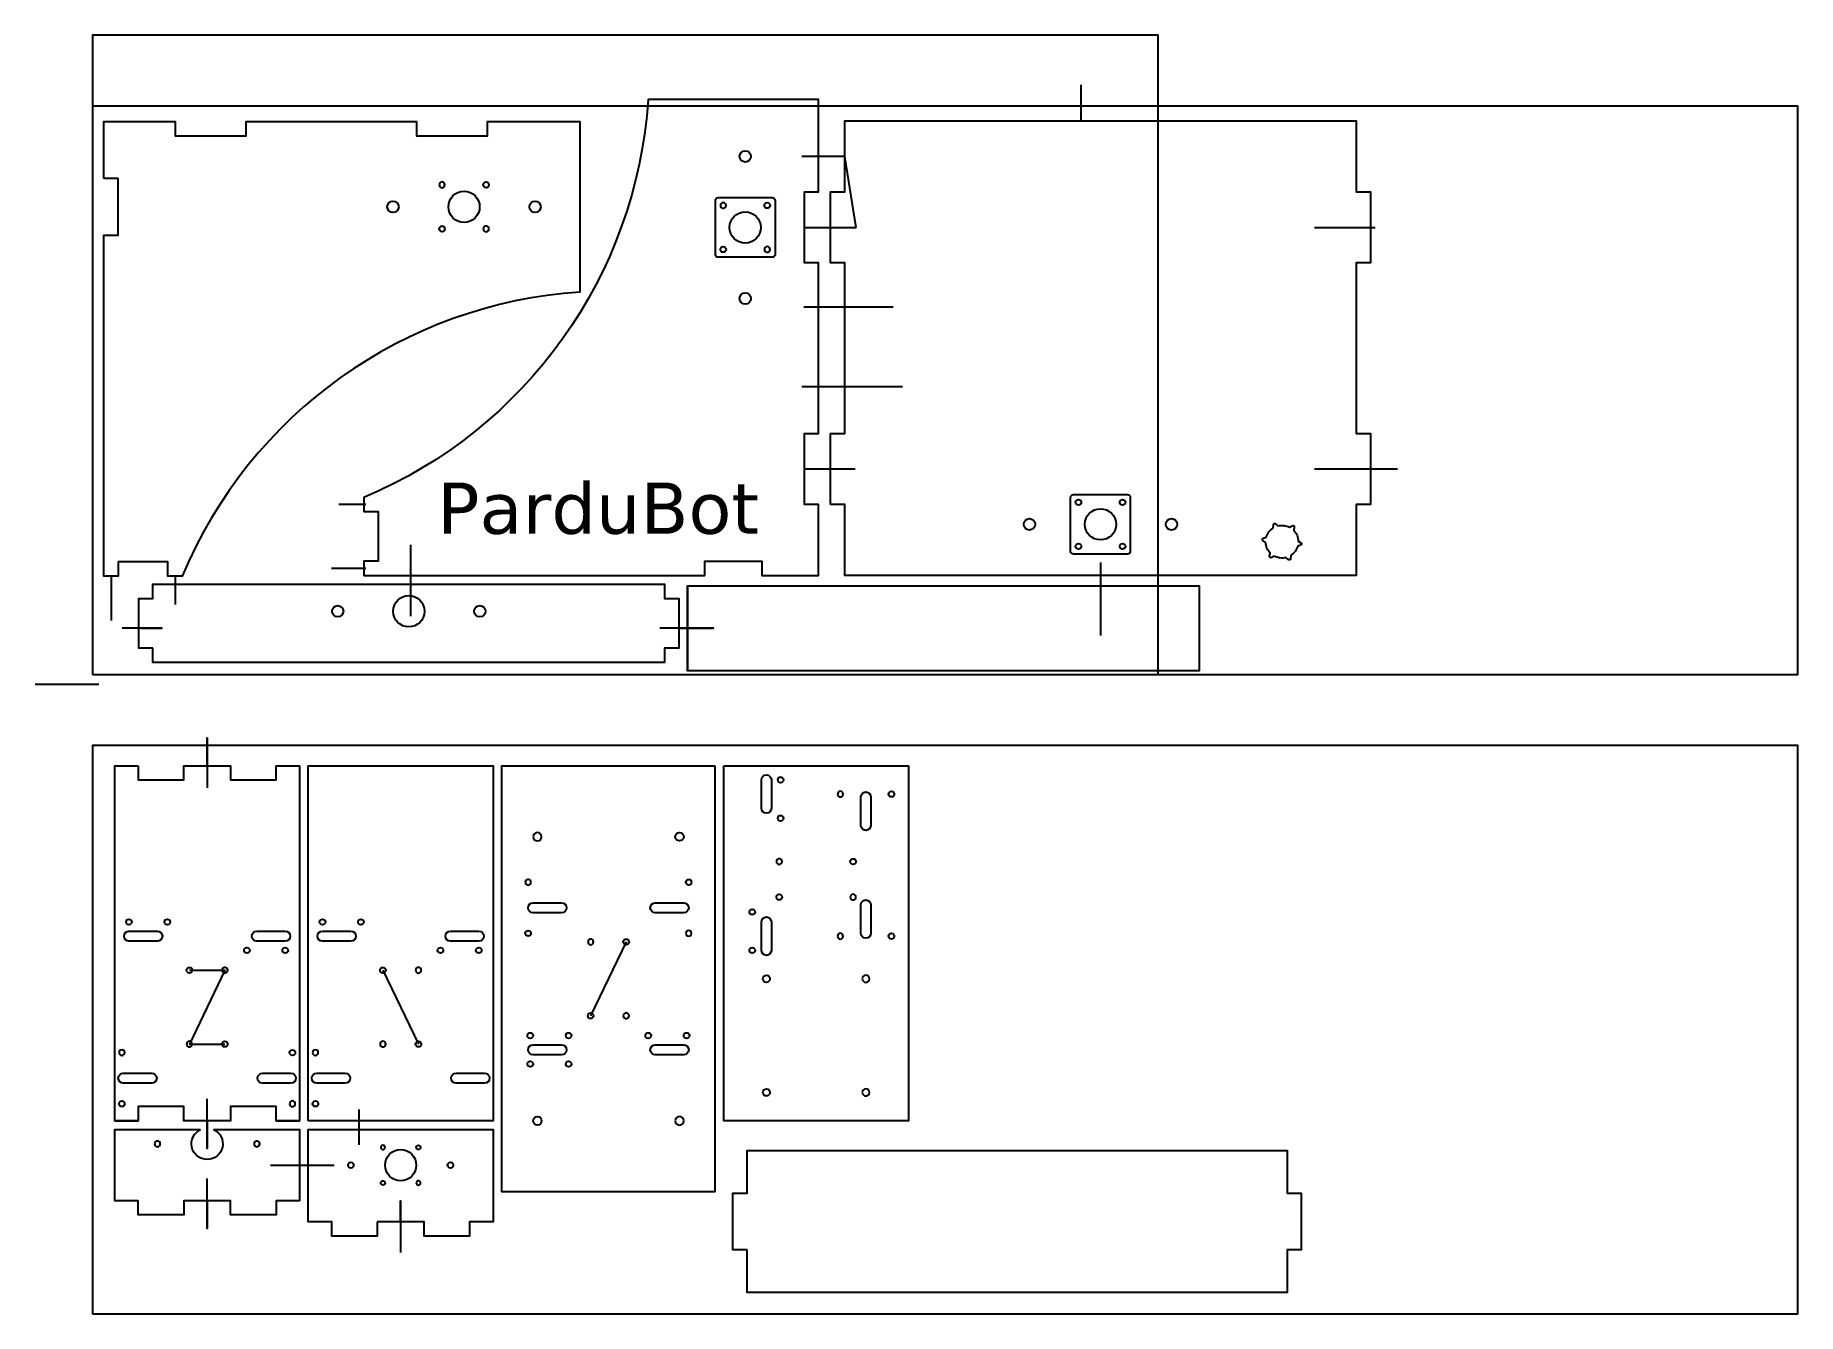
# Model space of a CAD drawing. Header units: millimetres. Extents: x -40 to 1200, y -450 to 450.
import ezdxf

# ---------------------------------------------------------------- set-up
doc = ezdxf.new("R2010")
doc.units = ezdxf.units.MM
for name, color, linetype in [('check', 3, 'Continuous'), ('Costruzione', 6, 'Continuous'), ('tags', 6, 'Continuous'), ('VISIBLE', 7, 'Continuous')]:
    doc.layers.add(name, color=color, linetype=linetype)
doc.styles.get("Standard").update_dxf_attribs({"font": 'ARIAL.TTF'})

msp = doc.modelspace()

# ---------------------------------------------------------------- linework, layer by layer
at = {"color": 30}
for points in [[(0, 0), (1200, 0), (1200, 400), (0, 400)], [(0, -450), (1200, -450), (1200, -50), (0, -50)]]:
    msp.add_lwpolyline(points, close=True, dxfattribs=at)
msp.add_lwpolyline([(831.6, 83.3), (829.8, 82.3, -0.633074), (828.3, 83.4), (828.8, 85.5, -0.184519), (825.5, 93), (823.7, 94.2, -0.631532), (823.9, 96), (826, 96.6, -0.184519), (830.9, 103.2), (831, 105.3, -0.631532), (832.6, 106.1), (834.2, 104.6, -0.184519), (842.4, 103.7), (844.3, 104.7, -0.631532), (845.7, 103.6), (845.3, 101.5, -0.184519), (848.5, 93.9), (850.3, 92.8, -0.631532), (850.1, 91), (848.1, 90.3, -0.184519), (843.2, 83.8), (843.1, 81.6, -0.631532), (841.4, 80.9), (839.8, 82.3, -0.185903), (831.6, 83.3, -0.00784)], format="xyb", close=True)
for points in [[(418.7, 62.5), (778.7, 62.5), (778.7, 2.5), (418.7, 2.5), (418.7, 62.5), (418.7, 2.5)], [(412.5, 32.5), (418.7, 32.5)]]:
    msp.add_lwpolyline(points)
for points in [[(438, -64.2), (438, -364.2), (288, -364.2), (288, -64.2)], [(444.2, -64.2), (574.2, -64.2), (574.2, -314.2), (444.2, -314.2)], [(460.6, -405.1), (450.6, -405.1), (450.6, -365.1), (460.6, -365.1), (460.6, -335.1), (840.6, -335.1), (840.6, -365.1), (850.6, -365.1), (850.6, -405.1), (840.6, -405.1), (840.6, -435.1), (460.6, -435.1)]]:
    msp.add_lwpolyline(points, close=True)
for points in [[(470.7, -94.2), (470.7, -74.2, -1), (477.7, -74.2), (477.7, -94.2, -1), (470.7, -94.2, 1)], [(540.7, -106.2), (540.7, -86.2, -1), (547.7, -86.2), (547.7, -106.2, -1), (540.7, -106.2, 1)], [(330, -167.7), (310, -167.7, -1), (310, -160.7), (330, -160.7, -1), (330, -167.7, 1)], [(416, -167.7), (396, -167.7, -1), (396, -160.7), (416, -160.7, -1), (416, -167.7, 1)], [(540.7, -182.2), (540.7, -162.2, -1), (547.7, -162.2), (547.7, -182.2, -1), (540.7, -182.2, 1)], [(470.7, -194.2), (470.7, -174.2, -1), (477.7, -174.2), (477.7, -194.2, -1), (470.7, -194.2, 1)], [(330, -267.7), (310, -267.7, -1), (310, -260.7), (330, -260.7, -1), (330, -267.7, 1)], [(416, -267.7), (396, -267.7, -1), (396, -260.7), (416, -260.7, -1), (416, -267.7, 1)]]:
    msp.add_lwpolyline(points, format="xyb")
at = {"layer": 'check', "color": 3}
msp.add_lwpolyline([(0, 0), (750, 0), (750, 450), (0, 450)], close=True, dxfattribs=at)
at = {"layer": 'check', "color": 1}
for points in [[(430.9, 69.7), (430.9, 79.7), (470.9, 79.7), (470.9, 69.7), (510.9, 69.7), (510.9, 119.7), (500.9, 119.7), (500.9, 169.7), (510.9, 169.7), (510.9, 289.7), (500.9, 289.7), (500.9, 339.7), (510.9, 339.7), (510.9, 404.7), (390.9, 404.7, -0.284252), (190.9, 124.7), (190.9, 114.7), (200.9, 114.7), (200.9, 79.7), (190.9, 79.7), (190.9, 69.7)], [(8, 349.2), (8, 389.2), (58, 389.2), (58, 379.2), (108, 379.2), (108, 389.2), (228, 389.2), (228, 379.2), (278, 379.2), (278, 389.2), (343, 389.2), (343, 269.2, 0.284252), (63, 69.2), (53, 69.2), (53, 79.2), (18, 79.2), (18, 69.2), (8, 69.2), (8, 309.2), (18, 309.2), (18, 349.2)]]:
    msp.add_lwpolyline(points, format="xyb", close=True, dxfattribs=at)
at = {"layer": 'check'}
for points in [[(480.3, 333.7), (480.3, 295.7, -0.414214), (478.3, 293.7), (440.3, 293.7, -0.414214), (438.3, 295.7), (438.3, 333.7, -0.414214), (440.3, 335.7), (478.3, 335.7, -0.414214)], [(730.3, 124.7), (730.3, 86.7, -0.414214), (728.3, 84.7), (690.3, 84.7, -0.414214), (688.3, 86.7), (688.3, 124.7, -0.414214), (690.3, 126.7), (728.3, 126.7, -0.414214)]]:
    msp.add_lwpolyline(points, format="xyb", close=True, dxfattribs=at)
at = {"layer": 'check', "color": 1}
msp.add_lwpolyline([(200.3, -385.4), (200.3, -395.4), (168.3, -395.4), (168.3, -385.4), (151.8, -385.4), (151.8, -320.4), (281.8, -320.4), (281.8, -385.4), (265.3, -385.4), (265.3, -395.4), (233.3, -395.4), (233.3, -385.4)], close=True, dxfattribs=at)
for centre, radius in [((459.3, 364.7), 4), ((261.4, 329.2), 11), ((276.9, 344.7), 2), ((211.4, 329.2), 4), ((311.4, 329.2), 4), ((459.3, 314.7), 11), ((474.8, 330.2), 2), ((245.9, 313.7), 2), ((443.8, 299.2), 2), ((459.3, 264.7), 4), ((216.8, -345.4), 11), ((229.3, -332.9), 1.5), ((181.8, -345.4), 2), ((251.8, -345.4), 2), ((204.3, -357.9), 1.5)]:
    msp.add_circle(centre, radius, dxfattribs=at)
at = {"layer": 'check', "color": 1, "extrusion": (0, 0, -1)}
for centre, radius in [((-245.9, 344.7), 2), ((-443.8, 330.2), 2), ((-276.9, 313.7), 2), ((-474.8, 299.2), 2), ((-204.3, -332.9), 1.5), ((-229.3, -357.9), 1.5)]:
    msp.add_circle(centre, radius, dxfattribs=at)
at = {"layer": 'Costruzione', "color": 1}
for points in [[(32.1, -64.2), (32.1, -74.2), (64.1, -74.2), (64.1, -64.2), (97.1, -64.2), (97.1, -74.2), (129.1, -74.2), (129.1, -64.2), (145.6, -64.2), (145.6, -314.2), (129.1, -314.2), (129.1, -304.2), (97.1, -304.2), (97.1, -314.2), (80.6, -314.2), (64.1, -314.2), (64.1, -304.2), (32.1, -304.2), (32.1, -314.2), (15.6, -314.2), (15.6, -64.2)], [(151.8, -314.2), (151.8, -64.2), (281.8, -64.2), (281.8, -314.2)]]:
    msp.add_lwpolyline(points, close=True, dxfattribs=at)
for points in [[(25.6, -180.7), (45.6, -180.7, -1), (45.6, -187.7), (25.6, -187.7, -1)], [(115.6, -180.7), (135.6, -180.7, -1), (135.6, -187.7), (115.6, -187.7, -1)], [(161.8, -180.7), (181.8, -180.7, -1), (181.8, -187.7), (161.8, -187.7, -1)], [(251.8, -180.7), (271.8, -180.7, -1), (271.8, -187.7), (251.8, -187.7, -1)], [(21.6, -280.7), (41.6, -280.7, -1), (41.6, -287.7), (21.6, -287.7, -1)], [(119.6, -280.7), (139.6, -280.7, -1), (139.6, -287.7), (119.6, -287.7, -1)], [(157.8, -280.7), (177.8, -280.7, -1), (177.8, -287.7), (157.8, -287.7, -1)], [(255.8, -280.7), (275.8, -280.7, -1), (275.8, -287.7), (255.8, -287.7, -1)]]:
    msp.add_lwpolyline(points, format="xyb", close=True, dxfattribs=at)
at = {"layer": 'Costruzione'}
for points in [[(375.5, -188.2), (350.5, -240.2)], [(68.1, -208.2), (93.1, -208.2), (68.1, -260.2), (93.1, -260.2)], [(204.3, -208.2), (229.3, -260.2)]]:
    msp.add_lwpolyline(points, dxfattribs=at)
at = {"layer": 'Costruzione', "color": 1}
msp.add_lwpolyline([(97.1, -314.2), (64.1, -314.2)], dxfattribs=at)
for centre in [(25.6, -174.2), (52.6, -174.2), (161.8, -174.2), (188.8, -174.2), (108.6, -194.2), (135.6, -194.2), (244.8, -194.2), (271.8, -194.2), (68.1, -208.2), (204.3, -208.2), (93.1, -260.2), (229.3, -260.2), (140.6, -266.2), (20.6, -302.2), (156.8, -302.2)]:
    msp.add_circle(centre, 2, dxfattribs=at)
at = {"layer": 'Costruzione', "color": 1, "extrusion": (0, 0, -1)}
for centre in [(-93.1, -208.2), (-229.3, -208.2), (-68.1, -260.2), (-204.3, -260.2), (-20.6, -266.2), (-156.8, -266.2), (-140.6, -302.2)]:
    msp.add_circle(centre, 2, dxfattribs=at)
at = {"layer": 'tags'}
for points in [[(695.8, 389.7), (695.8, 415.1)], [(537.3, 314.7), (529.3, 364.7), (499.1, 364.7)], [(500.9, 314.7), (537.3, 314.7)], [(859.8, 314.7), (902.6, 314.7)], [(500.6, 258.8), (563.3, 258.8)], [(499.1, 202.8), (570, 202.8)], [(500.9, 144.7), (536.6, 144.7)], [(859.8, 144.7), (918.3, 144.7)], [(192.3, 119.7), (173.3, 119.7)], [(223.9, 41), (223.9, 91.3)], [(192.3, 74.7), (168.1, 74.7)], [(709.3, 78.9), (709.3, 27.4)], [(13, 69.2), (13, 37.9)], [(58, 69.2), (58, 49.2)], [(33.9, 32.5), (48.7, 32.5), (20.8, 32.5)], [(413.9, 32.5), (437, 32.5), (399.1, 32.5)], [(-40.4, -6.7), (4.5, -6.7)], [(80.6, -64.2), (80.6, -44.6), (80.6, -79.7)], [(80.6, -314.2), (80.6, -333.7), (80.6, -298.6)], [(187.3, -306.2), (187.3, -331.1)], [(15.6, -314.2), (32.1, -314.2)], [(129.1, -314.2), (145.6, -314.2)], [(125.3, -345.4), (170.1, -345.4)], [(80.6, -370.4), (80.6, -389.9), (80.6, -354.8)], [(216.8, -385.4), (216.8, -370.5), (216.8, -406.9)]]:
    msp.add_lwpolyline(points, dxfattribs=at)
at = {"layer": 'VISIBLE'}
msp.add_lwpolyline([(519.3, 119.7), (519.3, 169.7), (529.3, 169.7), (529.3, 289.7), (519.3, 289.7), (519.3, 339.7), (529.3, 339.7), (529.3, 389.7), (889.3, 389.7), (889.3, 339.7), (899.3, 339.7), (899.3, 289.7), (889.3, 289.7), (889.3, 169.7), (899.3, 169.7), (899.3, 119.7), (889.3, 119.7), (889.3, 69.7), (529.3, 69.7), (529.3, 119.7)], close=True, dxfattribs=at)
at = {"layer": 'VISIBLE', "color": 5}
msp.add_lwpolyline([(42.5, 18.5), (32.5, 18.5), (32.5, 53.5), (42.5, 53.5), (42.5, 63.5), (402.5, 63.5), (402.5, 53.5), (412.5, 53.5), (412.5, 18.5), (402.5, 18.5), (402.5, 8.5), (42.5, 8.5)], close=True, dxfattribs=at)
at = {"layer": 'VISIBLE'}
for points in [[(85.1, -320.4), (145.6, -320.4), (145.6, -370.4), (145.6, -370.4), (129.1, -370.4), (129.1, -380.4), (97.1, -380.4), (97.1, -370.4), (64.1, -370.4), (64.1, -380.4), (32.1, -380.4), (32.1, -370.4), (15.6, -370.4), (15.6, -320.4), (76, -320.4)], [(97.1, -314.2), (64.1, -314.2)]]:
    msp.add_lwpolyline(points, dxfattribs=at)
at = {"layer": 'VISIBLE', "color": 5}
for centre, radius in [((459.3, 364.7), 4), ((261.4, 329.2), 11), ((211.4, 329.2), 4), ((311.4, 329.2), 4), ((459.3, 314.7), 11), ((459.3, 264.7), 4)]:
    msp.add_circle(centre, radius, dxfattribs=at)
at = {"layer": 'VISIBLE'}
for centre, radius in [((693.8, 121.2), 2), ((709.3, 105.7), 11), ((724.8, 121.2), 2), ((659.3, 105.7), 4), ((759.3, 105.7), 4), ((693.8, 90.2), 2), ((724.8, 90.2), 2), ((222.5, 44.5), 11), ((172.5, 44.5), 4), ((272.5, 44.5), 4), ((484.2, -74.2), 2), ((562.2, -84.2), 2), ((484.2, -101.2), 2), ((413, -114.2), 3), ((535.2, -131.7), 2), ((419.5, -146.2), 2), ((483.2, -156.7), 2), ((464.2, -167.2), 2), ((306.5, -182.2), 2), ((562.2, -184.2), 2), ((375.5, -188.2), 2), ((464.2, -194.2), 2), ((474.2, -214.2), 2.5), ((350.5, -240.2), 2), ((308, -254.2), 2), ((335, -254.2), 2), ((391, -254.2), 2), ((418, -254.2), 2), ((308, -274.2), 2), ((335, -274.2), 2), ((474.2, -294.2), 2.5), ((313, -314.2), 3)]:
    msp.add_circle(centre, radius, dxfattribs=at)
at = {"layer": 'VISIBLE', "extrusion": (0, 0, -1)}
for centre, radius in [((-526.2, -84.2), 2), ((-313, -114.2), 3), ((-483.2, -131.7), 2), ((-306.5, -146.2), 2), ((-535.2, -156.7), 2), ((-419.5, -182.2), 2), ((-526.2, -184.2), 2), ((-350.5, -188.2), 2), ((-544.2, -214.2), 2.5), ((-375.5, -240.2), 2), ((-544.2, -294.2), 2.5), ((-413, -314.2), 3), ((-45.6, -330.4), 2), ((-115.6, -330.4), 2)]:
    msp.add_circle(centre, radius, dxfattribs=at)
msp.add_arc((-80.6, -330.4), 11, 114.62, 65.38, dxfattribs=at)

# ---------------------------------------------------------------- texts
at = {"insert": (242.5, 135.1), "char_height": 40, "width": 242.013, "attachment_point": 1}
msp.add_mtext('{\\fVerdana|b0|i0|c0|p34;\\H0.9x;ParduBot}', dxfattribs=at)

doc.saveas('drawing.dxf')
